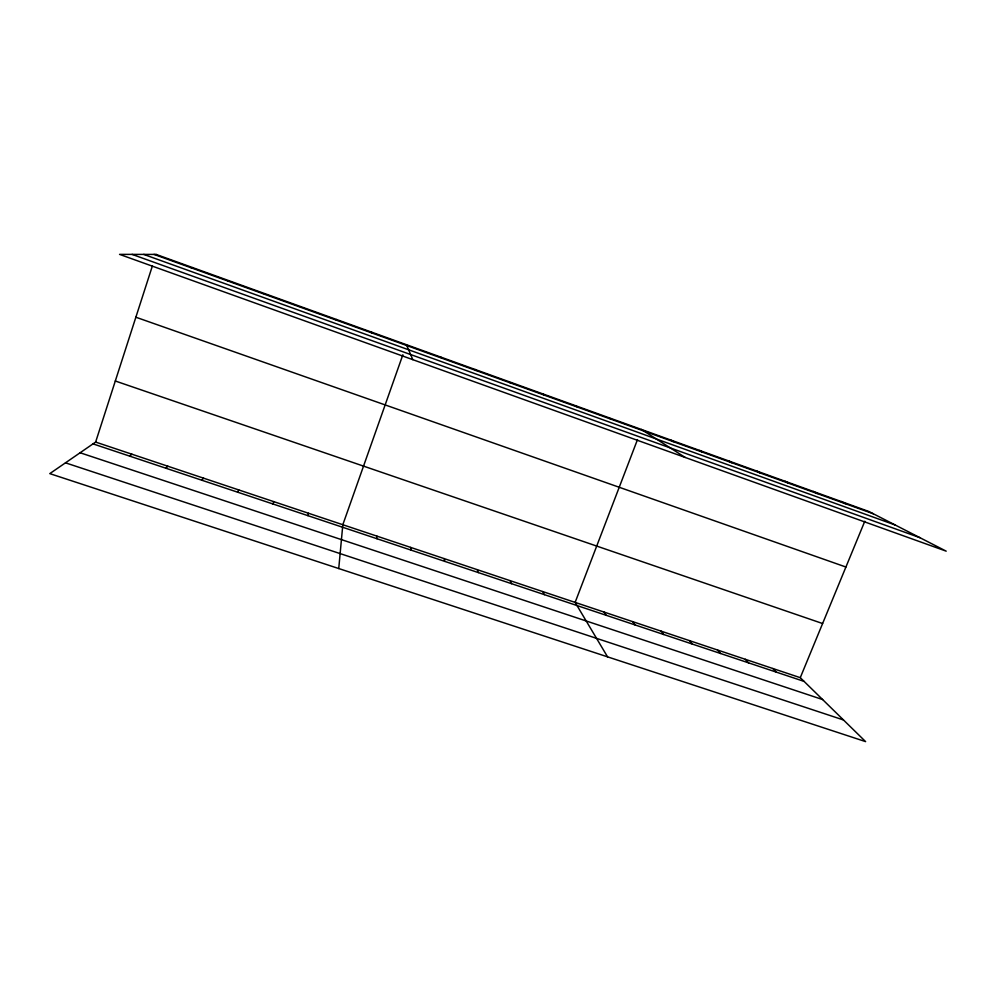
<?xml version="1.0" encoding="UTF-8"?>
<svg xmlns="http://www.w3.org/2000/svg" width="996" height="996" viewBox="0 0 996 996"><rect width="100%" height="100%" fill="white"/><g stroke="black" fill="none" stroke-linecap="round" stroke-linejoin="round"><path stroke-width="1.49" d="M338.74 568.542L342.823 524.73L402.87 354.763M307.901 515.654L308.449 513.239M95.628 442.075L800.274 677.678L865.611 741.622L49.8 473.623L95.628 442.075L152.413 265.87M272.892 503.964L273.776 501.635M637.49 439.597L575.128 602.406L607.56 656.85M800.274 677.678L864.802 521.232M336.237 320.114L336.536 319.492M237.571 492.173L238.791 489.945M201.927 480.259L203.483 478.142M165.946 468.245L167.863 466.228M129.642 456.118L131.908 454.201M300.468 307.216L301.116 306.718M264.363 294.194L265.359 293.82M227.922 281.059L229.279 280.81M191.145 267.8L192.863 267.675M65.487 462.829L843.463 719.959M80.103 452.757L822.621 699.553M93.014 443.88L804.058 681.389M115.312 381.007L822.609 623.533M135.867 317.214L845.915 567.023M132.095 254.391L919.918 537.678M154.019 254.403L873.305 513.774M143.748 254.403L895.242 525.017M841.159 501.498L845.405 503.715M813.284 491.439L817.293 493.58M785.184 481.305L788.957 483.359M756.873 471.096L760.409 473.063M728.337 460.799L731.624 462.679M699.578 450.429L702.616 452.221M670.594 439.983L673.371 441.676M641.387 429.438L685.173 457.438M608.705 417.66L610.934 419.167M575.738 405.77L577.668 407.177M542.484 393.769L544.115 395.076M508.919 381.667L510.251 382.862M772.871 668.528L776.432 672.163M475.067 369.454L476.076 370.537M745.269 659.29L748.594 662.863M717.444 649.99L720.544 653.5M689.419 640.615L692.282 644.051M661.17 631.178L663.797 634.539M632.709 621.653L635.087 624.953M440.904 357.128L441.589 358.099M604.024 612.067L606.153 615.291M542.795 591.599L544.389 594.649M510.189 580.693L511.483 583.668M406.43 344.703L412.817 359.656M477.296 569.7L478.304 572.576M444.129 558.594L444.826 561.395M410.651 547.414L411.049 550.116M371.645 332.154L371.682 332.888M376.886 536.122L376.974 538.736M156.098 254.416L119.557 254.378L946.2 551.162L868.823 511.471L156.098 254.416"/></g></svg>
